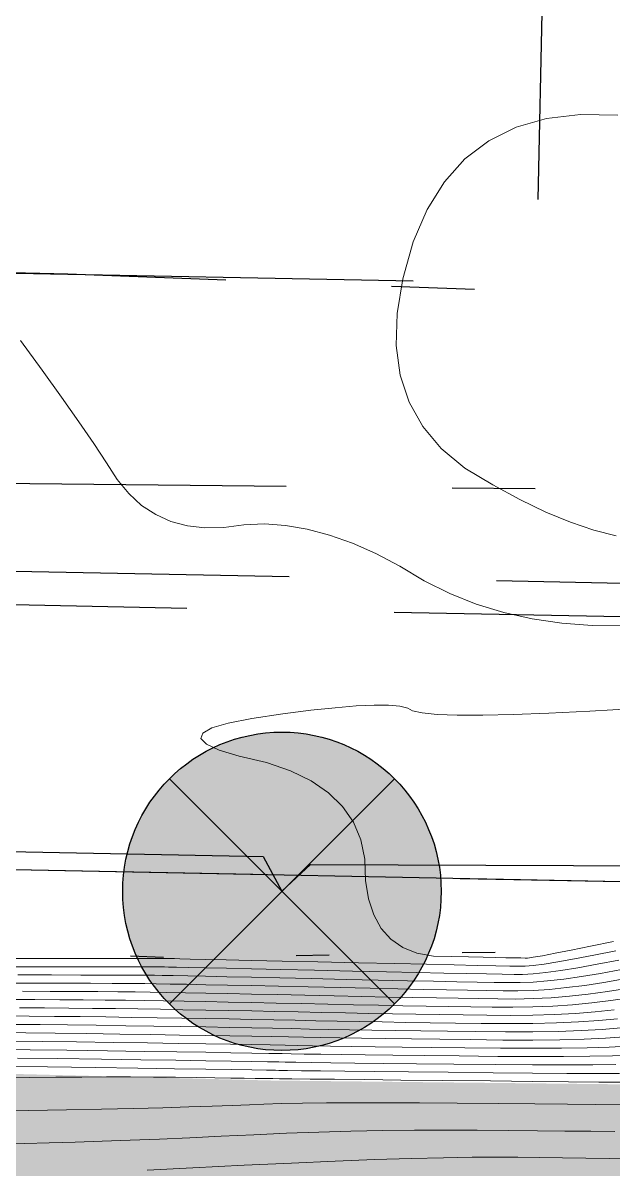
# Model space of a CAD drawing. Extents: x 408914 to 412362, y 6133812 to 6135729.
# Drawn here: x 410515.71 to 410533.5, y 6134106.73 to 6134141.28 of the extents above; entities that cross this region are included whole.
import ezdxf

# ---------------------------------------------------------------- set-up
doc = ezdxf.new("R2010")
doc.units = 0
doc.header["$LTSCALE"] = 5
for name, pattern in [('CENTERLINEX3', [5, 2.5, -1, 0.5, -1]), ('foc-FLOWLINE', [3.75, 2.5, -1.25]), ('foc-TOPO', [1, 0.2, -0.8]), ('POWERLINE5', [7.8, 2.4, -0.6, 0.6, -0.6, 0.6, -0.6, 2.4])]:
    doc.linetypes.add(name, pattern=pattern)
for name, color, linetype in [('AS-POWER-EXISTING', 72, 'POWERLINE5'), ('AS-POWER-OH-ATCO PIPELINES', 241, 'foc-OHPOWER'), ('AS-ROADS', 254, 'Continuous'), ('F-EZE', 190, 'foc-FLOWLINE'), ('L-SEC', 7, 'Continuous'), ('T-LOW-AREA', 48, 'foc-TOPO')]:
    doc.layers.add(name, color=color, linetype=linetype)
for name, color, linetype, lineweight, true_color in [('C-TOPO-MAJR', 7, 'Continuous', 15, 0xd3aa5f), ('C-TOPO-MINR', 7, 'Continuous', 13, 0xe9d5af), ('EXISTING PIPE IP', 7, 'CENTERLINEX3', 30, 0x3800e0)]:
    doc.layers.add(name, color=color, linetype=linetype, lineweight=lineweight, true_color=true_color)
doc.styles.add('foc-LtypeFont', font='ARIALN.TTF', dxfattribs={"height": 7.35})
doc.linetypes.add('foc-OHPOWER', pattern='A,10,-1,["O/P",foc-LtypeFont,S=0.2,R=0,X=-0.5,Y=-0.75],-3.25', length=14.25)

# ---------------------------------------------------------------- blocks, each defined once
blk = doc.blocks.new('POWERPOLE')
h = blk.add_hatch(color=255)
edge = h.paths.add_edge_path()
edge.add_arc((0, 0), 0.96, 0, 360)
at = {"linetype": 'Continuous'}
for p, q in [((0.6788, -0.6788), (-0.6788, 0.6788)), ((-0.6788, -0.6788), (0.6788, 0.6788))]:
    blk.add_line(p, q, dxfattribs=at)
blk.add_circle((0, 0), 0.96, dxfattribs=at)

msp = doc.modelspace()

# ---------------------------------------------------------------- hatches: boundary and pattern name
at = {"layer": 'AS-ROADS'}
h = msp.add_hatch(color=256, dxfattribs=at)
h.dxf.hatch_style = 1
h.paths.add_polyline_path([(410459.909, 6134102.815), (410473.373, 6134102.384), (410487.29, 6134102.369), (410499.54, 6134102.143), (410513.633, 6134101.862), (410531.19, 6134101.362), (410542.545, 6134101.244), (410562.978, 6134100.497), (410563.603, 6134105.075), (410564.351, 6134126.276), (410564.18, 6134137.58), (410564.457, 6134150.553), (410564.94, 6134169.43), (410565.468, 6134203.166), (410557.785, 6134203.061), (410557.554, 6134191.021), (410557.365, 6134178.284), (410557.163, 6134165.844), (410556.792, 6134152.62), (410556.119, 6134139.367), (410555.828, 6134127.005), (410555.488, 6134118.286), (410554.713, 6134114.745), (410553.303, 6134112.519), (410550.402, 6134110.311), (410546.861, 6134109.539), (410543.571, 6134109.474), (410534.917, 6134109.269), (410523.2, 6134109.396), (410510.918, 6134109.711), (410498.397, 6134109.913), (410486.022, 6134110.19), (410473.281, 6134110.347), (410460.165, 6134110.66)])

# ---------------------------------------------------------------- linework, layer by layer
at = {"layer": 'AS-POWER-OH-ATCO PIPELINES', "flags": 128}
msp.add_lwpolyline([(410459.808, 6134116.215), (410460.627, 6134117.013), (410468.885, 6134116.877), (410482.048, 6134116.737), (410495.949, 6134116.706), (410510.155, 6134116.402), (410522.95, 6134116.152), (410523.515, 6134115.1), (410524.374, 6134115.91), (410534.947, 6134115.873), (410545.16, 6134115.545), (410555.564, 6134115.355), (410563.471, 6134115.271), (410572.813, 6134115.231), (410582.687, 6134114.491)], dxfattribs=at)
at = {"layer": 'C-TOPO-MAJR', "flags": 128}
for points in [[(410533.747, 6134112.741), (410533.121, 6134112.626), (410532.543, 6134112.53), (410532.011, 6134112.454), (410531.525, 6134112.399), (410531.087, 6134112.363), (410530.695, 6134112.347), (410530.35, 6134112.35), (410529.917, 6134112.356), (410529.395, 6134112.365), (410528.784, 6134112.376), (410528.084, 6134112.39), (410527.296, 6134112.406), (410526.42, 6134112.425), (410525.454, 6134112.446), (410524.4, 6134112.47), (410523.45, 6134112.491), (410522.602, 6134112.51), (410521.857, 6134112.526), (410521.215, 6134112.539), (410520.676, 6134112.55), (410520.24, 6134112.559), (410519.907, 6134112.564), (410519.678, 6134112.568), (410519.317, 6134112.571), (410518.825, 6134112.573), (410518.203, 6134112.575), (410517.449, 6134112.577), (410516.565, 6134112.579), (410515.549, 6134112.58)], [(410533.529, 6134111.531), (410532.959, 6134111.468), (410532.362, 6134111.42), (410531.736, 6134111.385), (410531.081, 6134111.365), (410530.399, 6134111.358), (410529.688, 6134111.366), (410528.977, 6134111.374), (410528.266, 6134111.384), (410527.556, 6134111.395), (410526.845, 6134111.406), (410526.136, 6134111.419), (410525.426, 6134111.433), (410524.717, 6134111.448), (410524.008, 6134111.464), (410523.303, 6134111.479), (410522.603, 6134111.494), (410521.908, 6134111.507), (410521.218, 6134111.52), (410520.532, 6134111.532), (410519.85, 6134111.543), (410519.174, 6134111.554), (410518.502, 6134111.563), (410517.809, 6134111.572), (410517.095, 6134111.579), (410516.36, 6134111.585), (410515.604, 6134111.59)], [(410533.936, 6134110.436), (410533.376, 6134110.406), (410532.713, 6134110.385), (410531.946, 6134110.372), (410531.076, 6134110.367), (410530.102, 6134110.37), (410529.025, 6134110.382), (410528.037, 6134110.393), (410527.137, 6134110.403), (410526.328, 6134110.413), (410525.607, 6134110.423), (410524.975, 6134110.433), (410524.432, 6134110.442), (410523.979, 6134110.45), (410523.615, 6134110.458), (410523.157, 6134110.468), (410522.605, 6134110.478), (410521.96, 6134110.489), (410521.22, 6134110.501), (410520.387, 6134110.514), (410519.461, 6134110.528), (410518.44, 6134110.543), (410517.326, 6134110.559), (410516.301, 6134110.573), (410515.364, 6134110.585)], [(410533.793, 6134109.344), (410533.064, 6134109.35), (410532.157, 6134109.359), (410531.07, 6134109.369), (410529.806, 6134109.382), (410528.362, 6134109.398), (410527.096, 6134109.411), (410526.009, 6134109.422), (410525.099, 6134109.432), (410524.368, 6134109.44), (410523.814, 6134109.446), (410523.439, 6134109.45), (410523.241, 6134109.452), (410523.222, 6134109.453), (410523.126, 6134109.454), (410522.953, 6134109.457), (410522.704, 6134109.46), (410522.377, 6134109.465), (410521.975, 6134109.471), (410521.495, 6134109.478), (410520.939, 6134109.486), (410520.306, 6134109.495), (410519.644, 6134109.501), (410518.952, 6134109.504), (410518.231, 6134109.504), (410517.48, 6134109.5), (410516.7, 6134109.494), (410515.891, 6134109.484), (410515.052, 6134109.471)]]:
    msp.add_lwpolyline(points, dxfattribs=at)
at = {"layer": 'C-TOPO-MINR', "ltscale": 0.1, "flags": 128}
for points in [[(410533.637, 6134138.497), (410532.515, 6134138.519), (410531.493, 6134138.398), (410530.572, 6134138.135), (410529.751, 6134137.729), (410529.031, 6134137.181), (410528.412, 6134136.49), (410527.893, 6134135.657), (410527.475, 6134134.681), (410527.157, 6134133.563), (410526.985, 6134132.521), (410526.96, 6134131.555), (410527.08, 6134130.664), (410527.347, 6134129.85), (410527.76, 6134129.111), (410528.318, 6134128.449), (410529.024, 6134127.862), (410529.875, 6134127.351), (410530.69, 6134126.909), (410531.469, 6134126.534), (410532.213, 6134126.227), (410532.921, 6134125.988), (410533.592, 6134125.818)], [(410515.63, 6134131.704), (410516.286, 6134130.81), (410516.874, 6134129.995), (410517.394, 6134129.258), (410517.846, 6134128.6), (410518.23, 6134128.02), (410518.546, 6134127.519), (410518.898, 6134127.091), (410519.286, 6134126.737), (410519.709, 6134126.456), (410520.169, 6134126.249), (410520.664, 6134126.115), (410521.195, 6134126.055), (410521.763, 6134126.068), (410522.366, 6134126.154), (410522.986, 6134126.175), (410523.623, 6134126.129), (410524.277, 6134126.016), (410524.949, 6134125.838), (410525.637, 6134125.593), (410526.343, 6134125.281), (410527.065, 6134124.904), (410527.805, 6134124.46), (410528.575, 6134124.078), (410529.374, 6134123.76), (410530.202, 6134123.504), (410531.06, 6134123.311), (410531.948, 6134123.18), (410532.865, 6134123.113), (410533.812, 6134123.107)], [(410533.505, 6134113.591), (410532.816, 6134113.447), (410532.23, 6134113.327), (410531.747, 6134113.231), (410531.368, 6134113.159), (410531.091, 6134113.111), (410530.918, 6134113.088), (410530.847, 6134113.088), (410530.716, 6134113.091), (410530.523, 6134113.094), (410530.269, 6134113.099), (410529.953, 6134113.106), (410529.577, 6134113.114), (410529.139, 6134113.124), (410528.639, 6134113.135), (410528.079, 6134113.148), (410527.586, 6134113.239), (410527.16, 6134113.408), (410526.801, 6134113.656), (410526.509, 6134113.982), (410526.285, 6134114.387), (410526.128, 6134114.87), (410526.038, 6134115.431), (410526.015, 6134116.071), (410525.892, 6134116.655), (410525.669, 6134117.182), (410525.345, 6134117.654), (410524.922, 6134118.07), (410524.398, 6134118.43), (410523.774, 6134118.734), (410523.05, 6134118.982), (410522.226, 6134119.174), (410521.621, 6134119.359), (410521.237, 6134119.536), (410521.072, 6134119.707), (410521.127, 6134119.87), (410521.402, 6134120.025), (410521.897, 6134120.174), (410522.612, 6134120.315), (410523.546, 6134120.45), (410524.381, 6134120.557), (410525.117, 6134120.636), (410525.754, 6134120.689), (410526.291, 6134120.714), (410526.729, 6134120.712), (410527.067, 6134120.682), (410527.306, 6134120.626), (410527.446, 6134120.542), (410527.742, 6134120.479), (410528.194, 6134120.436), (410528.802, 6134120.415), (410529.566, 6134120.414), (410530.486, 6134120.433), (410531.563, 6134120.474), (410532.795, 6134120.535), (410534.184, 6134120.616)], [(410533.666, 6134113.024), (410533.019, 6134112.899), (410532.438, 6134112.796), (410531.923, 6134112.713), (410531.473, 6134112.652), (410531.088, 6134112.612), (410530.769, 6134112.594), (410530.516, 6134112.596), (410530.152, 6134112.602), (410529.677, 6134112.61), (410529.091, 6134112.621), (410528.394, 6134112.636), (410527.586, 6134112.653), (410526.668, 6134112.673), (410525.639, 6134112.695), (410524.499, 6134112.721), (410523.486, 6134112.744), (410522.601, 6134112.764), (410521.844, 6134112.78), (410521.214, 6134112.794), (410520.712, 6134112.805), (410520.338, 6134112.812), (410520.091, 6134112.817), (410519.972, 6134112.819), (410519.694, 6134112.82), (410519.258, 6134112.822), (410518.663, 6134112.823), (410517.911, 6134112.824), (410516.999, 6134112.825), (410515.93, 6134112.826), (410514.701, 6134112.826)], [(410533.585, 6134113.308), (410532.918, 6134113.173), (410532.334, 6134113.061), (410531.835, 6134112.972), (410531.42, 6134112.905), (410531.09, 6134112.862), (410530.844, 6134112.841), (410530.682, 6134112.842), (410530.387, 6134112.847), (410529.959, 6134112.855), (410529.398, 6134112.867), (410528.704, 6134112.881), (410527.877, 6134112.899), (410526.916, 6134112.921), (410525.823, 6134112.945), (410524.597, 6134112.973), (410523.523, 6134112.997), (410522.601, 6134113.018), (410521.831, 6134113.035), (410521.214, 6134113.049), (410520.748, 6134113.059), (410520.435, 6134113.066), (410520.274, 6134113.07), (410520.266, 6134113.07), (410520.071, 6134113.07), (410519.691, 6134113.07), (410519.124, 6134113.07), (410518.372, 6134113.071), (410517.434, 6134113.071), (410516.31, 6134113.071), (410515, 6134113.072)], [(410533.827, 6134112.457), (410533.223, 6134112.352), (410532.647, 6134112.265), (410532.098, 6134112.196), (410531.578, 6134112.145), (410531.086, 6134112.113), (410530.621, 6134112.099), (410530.185, 6134112.104), (410529.682, 6134112.111), (410529.112, 6134112.12), (410528.477, 6134112.131), (410527.775, 6134112.144), (410527.006, 6134112.159), (410526.171, 6134112.177), (410525.27, 6134112.196), (410524.302, 6134112.218), (410523.413, 6134112.238), (410522.602, 6134112.256), (410521.87, 6134112.271), (410521.216, 6134112.284), (410520.64, 6134112.296), (410520.143, 6134112.305), (410519.724, 6134112.312), (410519.384, 6134112.317), (410518.94, 6134112.321), (410518.393, 6134112.325), (410517.742, 6134112.328), (410516.988, 6134112.33), (410516.13, 6134112.333), (410515.169, 6134112.334)], [(410533.908, 6134112.174), (410533.325, 6134112.078), (410532.751, 6134111.999), (410532.186, 6134111.937), (410531.631, 6134111.892), (410531.084, 6134111.864), (410530.547, 6134111.852), (410530.019, 6134111.858), (410529.447, 6134111.865), (410528.83, 6134111.875), (410528.17, 6134111.885), (410527.465, 6134111.898), (410526.716, 6134111.913), (410525.923, 6134111.929), (410525.085, 6134111.947), (410524.204, 6134111.967), (410523.376, 6134111.985), (410522.602, 6134112.002), (410521.882, 6134112.016), (410521.216, 6134112.03), (410520.604, 6134112.041), (410520.045, 6134112.051), (410519.541, 6134112.059), (410519.09, 6134112.066), (410518.563, 6134112.071), (410517.96, 6134112.076), (410517.281, 6134112.08), (410516.527, 6134112.084), (410515.696, 6134112.086)], [(410533.989, 6134111.89), (410533.427, 6134111.804), (410532.855, 6134111.734), (410532.274, 6134111.678), (410531.683, 6134111.639), (410531.083, 6134111.614), (410530.473, 6134111.605), (410529.853, 6134111.612), (410529.212, 6134111.62), (410528.548, 6134111.629), (410527.863, 6134111.64), (410527.155, 6134111.652), (410526.426, 6134111.666), (410525.674, 6134111.681), (410524.901, 6134111.698), (410524.106, 6134111.715), (410523.34, 6134111.732), (410522.603, 6134111.748), (410521.895, 6134111.762), (410521.217, 6134111.775), (410520.568, 6134111.787), (410519.948, 6134111.797), (410519.357, 6134111.806), (410518.796, 6134111.814), (410518.186, 6134111.822), (410517.527, 6134111.828), (410516.821, 6134111.833), (410516.065, 6134111.837), (410515.261, 6134111.84)], [(410533.63, 6134111.257), (410533.064, 6134111.203), (410532.45, 6134111.161), (410531.788, 6134111.132), (410531.08, 6134111.116), (410530.325, 6134111.111), (410529.522, 6134111.12), (410528.742, 6134111.129), (410527.984, 6134111.139), (410527.249, 6134111.149), (410526.536, 6134111.161), (410525.845, 6134111.173), (410525.178, 6134111.185), (410524.532, 6134111.199), (410523.909, 6134111.213), (410523.267, 6134111.226), (410522.604, 6134111.24), (410521.921, 6134111.253), (410521.218, 6134111.265), (410520.496, 6134111.278), (410519.753, 6134111.289), (410518.99, 6134111.301), (410518.208, 6134111.312), (410517.432, 6134111.322), (410516.662, 6134111.331), (410515.899, 6134111.338), (410515.143, 6134111.343)], [(410533.732, 6134110.983), (410533.168, 6134110.937), (410532.537, 6134110.902), (410531.841, 6134110.879), (410531.079, 6134110.866), (410530.25, 6134110.864), (410529.356, 6134110.874), (410528.507, 6134110.884), (410527.702, 6134110.894), (410526.942, 6134110.904), (410526.226, 6134110.915), (410525.555, 6134110.926), (410524.929, 6134110.937), (410524.348, 6134110.949), (410523.811, 6134110.961), (410523.23, 6134110.973), (410522.604, 6134110.986), (410521.934, 6134110.998), (410521.219, 6134111.01), (410520.46, 6134111.023), (410519.656, 6134111.036), (410518.807, 6134111.048), (410517.914, 6134111.061), (410517.055, 6134111.072), (410516.23, 6134111.082), (410515.438, 6134111.09)], [(410533.834, 6134110.709), (410533.272, 6134110.672), (410532.625, 6134110.644), (410531.894, 6134110.625), (410531.077, 6134110.617), (410530.176, 6134110.617), (410529.19, 6134110.628), (410528.272, 6134110.638), (410527.42, 6134110.648), (410526.635, 6134110.659), (410525.916, 6134110.669), (410525.265, 6134110.679), (410524.681, 6134110.689), (410524.163, 6134110.7), (410523.713, 6134110.71), (410523.193, 6134110.72), (410522.605, 6134110.732), (410521.947, 6134110.743), (410521.22, 6134110.756), (410520.423, 6134110.768), (410519.558, 6134110.782), (410518.624, 6134110.796), (410517.62, 6134110.81), (410516.678, 6134110.823), (410515.797, 6134110.834), (410514.978, 6134110.843)], [(410534.038, 6134110.162), (410533.48, 6134110.141), (410532.801, 6134110.126), (410531.999, 6134110.119), (410531.075, 6134110.118), (410530.028, 6134110.123), (410528.859, 6134110.136), (410527.802, 6134110.147), (410526.855, 6134110.158), (410526.02, 6134110.168), (410525.297, 6134110.177), (410524.685, 6134110.186), (410524.184, 6134110.194), (410523.795, 6134110.201), (410523.517, 6134110.207), (410523.12, 6134110.215), (410522.605, 6134110.224), (410521.972, 6134110.234), (410521.221, 6134110.246), (410520.351, 6134110.259), (410519.363, 6134110.274), (410518.257, 6134110.29), (410517.032, 6134110.308), (410515.924, 6134110.323), (410514.932, 6134110.337)], [(410533.585, 6134109.875), (410532.889, 6134109.868), (410532.051, 6134109.865), (410531.073, 6134109.868), (410529.954, 6134109.876), (410528.693, 6134109.89), (410527.567, 6134109.902), (410526.573, 6134109.913), (410525.713, 6134109.923), (410524.987, 6134109.932), (410524.395, 6134109.939), (410523.936, 6134109.946), (410523.61, 6134109.951), (410523.418, 6134109.956), (410523.084, 6134109.962), (410522.606, 6134109.97), (410521.985, 6134109.98), (410521.222, 6134109.991), (410520.315, 6134110.005), (410519.266, 6134110.02), (410518.073, 6134110.038), (410516.738, 6134110.057), (410515.547, 6134110.074)], [(410533.689, 6134109.61), (410532.976, 6134109.609), (410532.104, 6134109.612), (410531.072, 6134109.619), (410529.88, 6134109.629), (410528.528, 6134109.644), (410527.331, 6134109.656), (410526.291, 6134109.668), (410525.406, 6134109.677), (410524.678, 6134109.686), (410524.105, 6134109.692), (410523.687, 6134109.698), (410523.426, 6134109.702), (410523.32, 6134109.704), (410523.047, 6134109.709), (410522.606, 6134109.716), (410521.998, 6134109.725), (410521.222, 6134109.737), (410520.279, 6134109.75), (410519.168, 6134109.767), (410517.89, 6134109.785), (410516.444, 6134109.806), (410515.17, 6134109.824)], [(410533.706, 6134108.665), (410532.976, 6134108.673), (410532.12, 6134108.683), (410531.138, 6134108.693), (410530.03, 6134108.704), (410528.796, 6134108.716), (410527.662, 6134108.724), (410526.628, 6134108.727), (410525.695, 6134108.727), (410524.863, 6134108.722), (410524.131, 6134108.713), (410523.5, 6134108.7), (410522.969, 6134108.683), (410522.539, 6134108.662), (410522.019, 6134108.64), (410521.41, 6134108.619), (410520.711, 6134108.598), (410519.923, 6134108.577), (410519.045, 6134108.556), (410518.078, 6134108.534), (410517.021, 6134108.513), (410515.874, 6134108.493), (410514.781, 6134108.471)], [(410533.554, 6134107.855), (410532.825, 6134107.865), (410532.045, 6134107.874), (410531.214, 6134107.884), (410530.33, 6134107.893), (410529.395, 6134107.902), (410528.454, 6134107.904), (410527.506, 6134107.899), (410526.552, 6134107.886), (410525.591, 6134107.866), (410524.624, 6134107.839), (410523.651, 6134107.804), (410522.672, 6134107.763), (410521.686, 6134107.714), (410520.735, 6134107.669), (410519.819, 6134107.629), (410518.937, 6134107.593), (410518.091, 6134107.563), (410517.279, 6134107.536), (410516.502, 6134107.514), (410515.76, 6134107.497), (410515.053, 6134107.484)], [(410534.151, 6134107.033), (410533.401, 6134107.045), (410532.674, 6134107.056), (410531.97, 6134107.066), (410531.289, 6134107.075), (410530.63, 6134107.082), (410529.994, 6134107.089), (410529.245, 6134107.085), (410528.383, 6134107.07), (410527.408, 6134107.045), (410526.319, 6134107.01), (410525.117, 6134106.964), (410523.802, 6134106.908), (410522.374, 6134106.842), (410520.833, 6134106.765), (410519.45, 6134106.698)]]:
    msp.add_lwpolyline(points, dxfattribs=at)
at = {"layer": 'EXISTING PIPE IP', "flags": 128}
for points in [[(410459.387, 6134136.134), (410474.616, 6134135.286), (410494.12, 6134134.239), (410517.057, 6134133.719), (410530.912, 6134133.192), (410534.617, 6134132.455), (410536.129, 6134131.289), (410538.74, 6134130.886), (410542.758, 6134131.004), (410545.868, 6134130.669), (410547.526, 6134129.791), (410548.535, 6134128.898)], [(410548.613, 6134128.208), (410540.995, 6134127.72), (410532.983, 6134127.213), (410512.97, 6134127.416), (410494.84, 6134128.1), (410474.613, 6134128.54), (410459.724, 6134128.729)]]:
    msp.add_lwpolyline(points, dxfattribs=at)
at = {"layer": 'F-EZE', "flags": 128}
for points in [[(410565.307, 6134907.184), (410556.304, 6134907.365), (410548.306, 6134523.315), (410557.301, 6134523.128), (410557.113, 6134514.133), (410548.119, 6134514.32), (410540.184, 6134133.252), (410549.159, 6134133.075), (410548.804, 6134115.086), (410539.809, 6134115.273), (410539.996, 6134124.258), (410149.991, 6134131.97), (410149.813, 6134122.975), (410140.819, 6134123.153), (410140.997, 6134132.147), (409757.025, 6134139.74), (409756.84, 6134130.737), (409744.847, 6134130.983), (409745.216, 6134148.972), (410531.189, 6134133.43), (410547.559, 6134919.539)], [(409645.818, 6134140.944), (409744.985, 6134138.978), (410548.97, 6134123.081), (410548.804, 6134115.086), (409744.827, 6134130.983), (409645.654, 6134132.949)]]:
    msp.add_lwpolyline(points, dxfattribs=at)
at = {"layer": 'L-SEC'}
msp.add_line((410548.804, 6134115.086), (409744.827, 6134130.983), dxfattribs=at)
at = {"layer": 'T-LOW-AREA', "flags": 128}
msp.add_lwpolyline([(410554.988, 6134204.499), (410554.897, 6134192.488), (410554.621, 6134180.164), (410554.545, 6134167.429), (410553.949, 6134154.547), (410553.299, 6134141.667), (410553.614, 6134130.207), (410553.679, 6134123.219), (410553.008, 6134118.921), (410551.301, 6134117.051), (410548.938, 6134116.074), (410545.446, 6134115.824), (410538.531, 6134114.951), (410530.975, 6134113.277), (410520.289, 6134113.09), (410507.828, 6134113.632), (410492.911, 6134113.757), (410482.233, 6134113.601), (410471.08, 6134113.631), (410460.353, 6134113.649)], dxfattribs=at)

# ---------------------------------------------------------------- block references
at = {"layer": 'AS-POWER-EXISTING', "color": 3, "xscale": 4.999999999999989, "yscale": 4.999999999999989, "zscale": 4.999999999999989}
msp.add_blockref('POWERPOLE', (410523.515, 6134115.1), dxfattribs=at)

doc.saveas('drawing.dxf')
